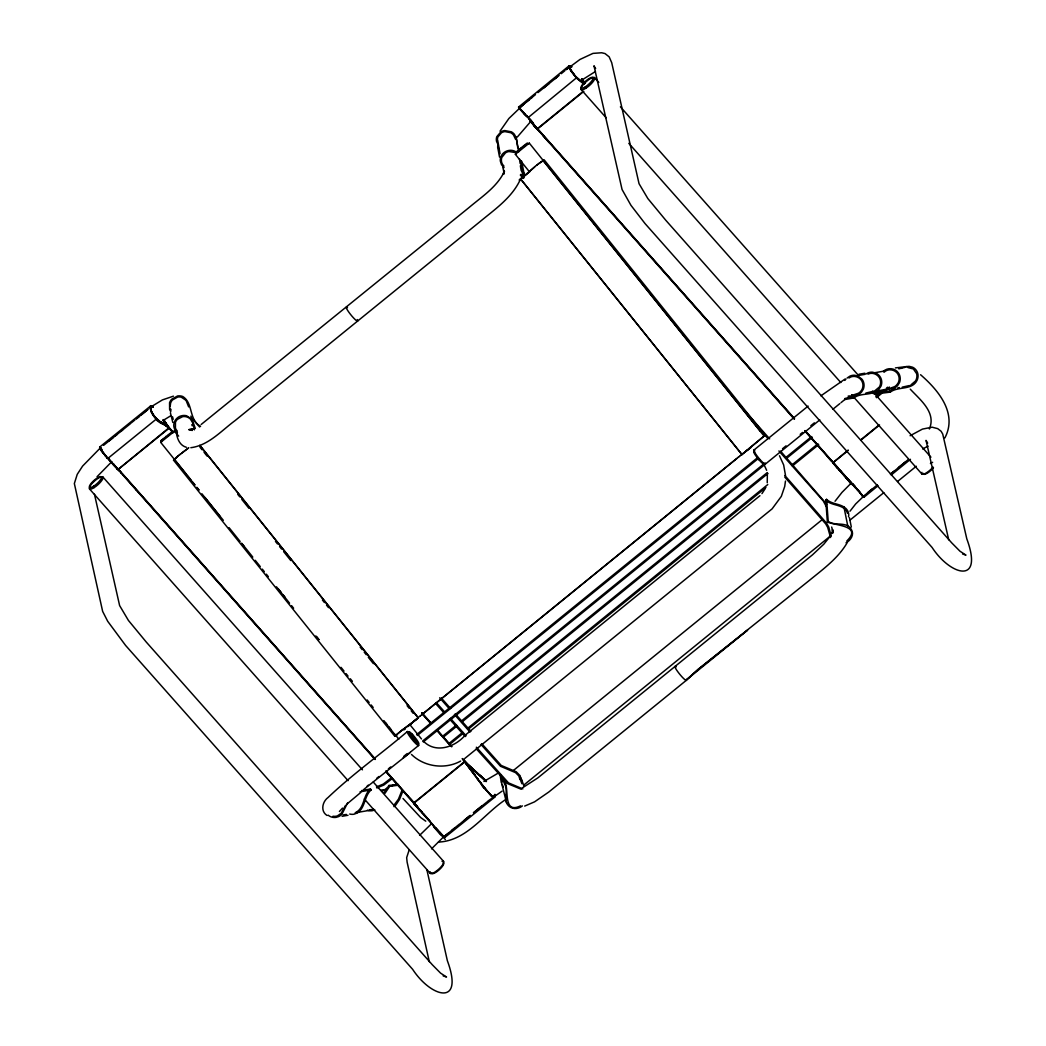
<?xml version="1.0" encoding="UTF-8"?>
<svg xmlns="http://www.w3.org/2000/svg" width="1046" height="1046" viewBox="0 0 1046 1046"><rect width="100%" height="100%" fill="white"/><g stroke="black" fill="none" stroke-linecap="round" stroke-linejoin="round"><path stroke-width="1.5" d="M571.809 66.709A9.676 1.87 51.6 0 0 570.384 65.859C567.821 68.997 575.797 74.841 576.346 77.927L528.099 117.636L527.184 116.302M156.717 418.753L107.895 458.396L109.477 459.809M168.877 428.389L117.923 469.615L168.746 427.984L173.048 432.756M767.241 482.755L767.359 473.354M785.468 481.082L784.722 486.429L781.323 496.366L772.118 508.853L464.699 758.546M152.886 406.58L152.258 406.332A9.767 2.929 53.7 0 0 150.519 406.07L99.658 447.087L100.691 449.296M495.072 794.411L495.085 795.784A8.996 2.89 54.2 0 1 494.327 796.516M186.724 474.701L160.679 442.34L174.59 431.174L178.657 436.13M529.381 171.727L515.338 154.298L529.289 143.106L760.481 431.423M848.214 450.028L832.851 462.803L847.875 450.721M100.991 449.349A8.656 0.758 50 0 0 102.469 451.48L107.869 458.423M929.371 429.004C936.484 412.385 920.179 399.899 910.268 389.164M347.625 802.857L342.003 814.076A10.538 10.368 76.5 0 1 338.629 816.586L336.184 817.344A10.212 10.042 77.6 0 1 330.366 816.56A9.845 9.676 77.4 0 1 328.183 815.161M174.669 431.227L174.081 431.854M529.315 143.171L528.727 143.812M402.919 791.038L399.441 799.615L395.846 804.989A11.245 10.774 -69.3 0 1 393.937 806.636M345.546 805.355L341.205 813.304L337.466 815.854A8.721 8.577 77.5 0 1 336.001 816.233A9.166 9.009 77.2 0 1 332.994 816.22M944.852 437.947C957.809 413.275 938.275 390.158 920.572 374.73M401.899 790.593L398.448 799.144L393.924 805.25M409.195 849.875L406.659 857.642L407.116 862.139L429.291 961.692M540.141 162.601L544.103 159.777L765.084 435.201L764.208 436.234M384.928 793.378L389.674 786.344L398.722 785.167M520.725 178.618C512.605 197.249 494.954 209.252 479.839 221.791L235.193 420.505C221.517 430.56 208.664 445.413 190.843 447.701M383.895 792.933L388.968 785.468L398.029 784.304M109.163 459.456L107.751 457.913L112.445 463.77M831.832 533.46L833.217 530.505L832.198 533.434L832.603 529.564L833.008 532.963L831.701 527.027M569.743 65.741L568.946 66.068L569.56 68.461A9.845 1.922 51.8 0 0 571.194 71.39L576.738 78.332L583.943 84.19M500.027 131.181L508.879 118.499L524.543 103.502M571.378 67.114L570.841 66.787A8.643 1.765 52 0 0 569.795 66.669L569.9 68.356A8.656 1.765 51.8 0 0 571.038 70.723L575.339 76.593M194.844 484.952L174.407 459.469L175.689 458.096M150.166 406.293L150.886 411.287A10.303 3.099 53.7 0 0 153.056 415.079L153.618 415.85M847.103 542.848C837.833 558.682 822.574 569.547 808.65 580.975L698.388 669.165L686.438 679.808L747.615 630.123L698.388 669.165L686.254 680.384L548.81 792.005L534.558 801.851L524.674 806.087M761.959 493.62L765.267 488.534M117.845 469.458L113.033 464.411M117.753 469.602L116.969 468.713M582.857 91.643L537.095 128.893M517.234 137.118L529.943 122.421M396.865 734.789L395.61 735.482L401.259 730.788M835.048 501.256L841.978 492.405L851.104 483.226M832.838 462.62L842.043 473.145M849.98 511.219L855.667 503.95L865.643 494.34M829.753 536.794L823.777 544.221L812.52 554.798L537.827 777.897L522.333 787.926M764.025 436.195L744.726 452.238M339.414 811.474L342.5 808.127M97.043 476.728L111.281 462.175M543.057 160.796L539.396 163.163M844.802 380.417L845.887 379.201M419.603 835.362L431.017 824.222M431.501 848.868L442.615 837.833L459.835 823.79M349.717 814.023A10.238 10.081 79.4 0 0 353.94 814.219L357.131 813.069A10.826 10.682 73.1 0 0 359.759 810.964C365.394 804.936 364.845 795.378 371.16 789.887L370.454 789.024C362.87 795.117 364.753 808.571 355.209 812.729M481.657 784.67L464.516 761.684L413.824 802.857L436.993 829.334M437.79 829.975L442.38 835.27A10.355 0.954 49.9 0 0 443.439 836.316A10.199 0.968 50.2 0 0 444.968 837.362L494.954 796.974L495.307 794.712A9.78 3.099 53.8 0 1 495.373 795.339M863.172 496.392L864.022 497.203L878.052 485.749M889.401 387.046L883.543 391.897M526.883 143.864C531.577 139.053 509.127 157.449 517.26 151.631M748.544 448.891L765.097 435.201M526.687 144.047L523.105 147.081M411.562 723.335L417.262 718.432M412.202 722.864L409.104 725.493M412.778 722.25L417.642 718.118M99.867 448.42L82.595 466.098L77.234 474.361L74.344 483.54L102.652 611.413L107.712 621.311L125.598 645.447L412.66 969.354C431.135 997.596 464.437 1006.932 447.374 960.738L426.912 869.893M171.57 432.508L173.1 430.991L160.862 440.771L164.653 438.156M751.486 446.943L743.327 453.415M410.986 723.937L407.77 726.617M175.597 458.096L177.559 456.487M176.866 457.076L173.544 460.175L394.773 736.201M522.242 177.846L535.186 166.484M347.233 803.799L360.765 792.463M886.42 388.197L887.544 387.229M759.945 495.699L465.156 735.22C455.193 747.014 435.842 753.8 423.643 741.379M846.829 540.965C862.623 525.641 835.636 525.68 827.373 522.032L825.739 500.066L826.575 499.36C831.91 504.59 840.657 503.348 846.018 508.578A10.63 9.649 9.2 0 1 848.123 511.821L848.502 513.037A9.61 8.721 9.1 0 1 848.502 516.776M177.088 456.814L178.317 455.847M382.588 791.051L387.948 787.573M827.373 522.032L828.21 521.326L826.575 499.36M845.73 398.774L841.036 402.632M169.831 433.998L169.151 434.561M882.366 392.865L876.496 397.676M868.141 492.261L871.906 489.136M534.349 167.164L520.712 179.114L741.98 454.592L520.712 179.114M177.938 456.095L188.437 448.067M413.615 741.3L414.399 740.254A7.884 1.151 50.9 0 1 408.973 732.579A7.884 1.151 50.9 0 1 411.941 733.939M880.51 392.956L875.803 396.8M464.594 762.024L413.902 803.197L423.617 814.18M741.81 454.67L743.667 453.206M168.811 434.848L167.752 435.711M178.84 455.35L180.71 453.833M519.47 108.117L518.594 107.045L569.089 65.806M526.413 115.413L519.3 107.921L532.362 97.252M543.332 88.295L559.192 75.338M566.527 69.337L569.795 66.669M866.559 493.686L877.359 484.873M890.538 474.113L905.352 462.018M891.231 474.989L910.465 459.299M555.073 78.685L557.518 76.698M561.205 73.704L564.879 70.71M420.335 715.856L422.885 713.79M423.303 713.437L736.881 458.383M738.162 457.35L740.019 455.899M420.479 715.804L419.054 716.902M421.773 714.745L738.738 456.945M740.293 455.611L741.287 454.866M407.391 731.533C381.228 753.826 352.96 773.765 328.065 797.497C322.338 801.641 320.246 811.291 327.058 815.488M378.94 776.511L376.599 778.42M402.854 758.272L418.714 745.367M115.335 435.855L122.683 429.893M131.247 422.924L134.921 419.943M136.15 418.936L148.048 409.313M526.857 101.606L529.315 99.605M531.786 97.605L535.487 94.598M537.932 92.61L548.954 83.667M109.189 440.837L112.876 437.843M537.356 129.089L583.825 91.342M519.13 180.017L520.555 178.931M741.562 454.579L742.895 453.559L741.98 454.239M808.1 406.096L753.944 450.042M416.674 734.567L757.735 457.56M417.367 735.443L758.428 458.436M403.73 756.389L407.26 753.512M422.61 741.052L763.645 464.058M782.526 448.721L786.056 445.844M800.216 434.338L802.583 432.429M810.846 425.709L814.376 422.846M388.38 768.849L390.733 766.927M423.303 741.928L819.803 419.877M410.32 752.466L363.943 789.312M832.773 409.339L839.86 403.586M442.301 736.541L456.461 725.035M461.181 721.204L767.28 472.583M785.69 457.625L811.644 436.548M442.994 737.417L457.154 725.911M461.874 722.08L767.973 473.459M786.383 458.514L812.35 437.424M448.577 743.798L462.737 732.292M467.457 728.461L767.777 484.546M791.691 465.117L817.972 443.766M449.27 744.674L463.43 733.168M468.15 729.337L765.947 487.462M792.384 465.993L818.665 444.642M860.884 439.738L878.627 425.33M861.603 439.568L879.555 424.99M512.919 770.863L822.587 519.339M464.346 820.129L469.994 815.54M473.38 812.794L481.591 806.126M890.486 474.008L893.872 471.262M898.383 467.601L908.307 459.534M507.153 798.595C484.52 812.664 467.549 840.827 438.509 842.082M523.641 785.206L831.165 535.408M850.11 520.019L883.831 492.64M897.573 481.474L916.296 466.241M566.017 69.794L580.02 59.426L592.977 53.385L601.659 52.758L605.033 53.568L609.177 56.876L611.714 62.695L639.041 183.691L647.84 198.544L665.74 220.222L951.703 542.848L959.993 551.229L965.968 555.125L962.582 554.001M520.398 178.984L523.85 176.225M391.531 777.727L383.254 784.095L376.442 786.919M392.224 778.603L383.804 785.062L376.808 787.978M445.531 835.466L448.067 833.414M451.859 830.354L454.382 828.314M460.698 823.202L470.282 815.462M473.877 812.559L487.083 801.877M103.619 445.321L117.087 434.456M120.735 431.501L130.489 423.63M136.595 418.701L139.04 416.726M141.485 414.752L147.604 409.81M535.055 166.523L536.977 164.98M520.83 178.644L521.692 177.951M199.982 445.465L418.335 717.844L413.222 721.871M418.335 717.844L414.883 720.589M521.353 148.506L520.647 149.055M487.724 801.223L502.067 791.155M882.863 391.008L884.066 390.066M536.912 165.098L537.945 164.235M522.399 805.891C518.646 809.107 512.501 809.696 508.827 806.035C502.328 800.216 508.931 790.684 504.656 784.134L505.532 783.441L503.113 777.636M760.22 459.782L759.291 460.162A7.871 1.151 50.9 0 1 754.349 453.467A7.871 1.151 50.9 0 1 754.754 451.964M520.307 149.317L517.796 151.252M523.706 176.408L525.51 174.93M181.664 453.075L188.764 447.753M412.359 735.769L413.301 735.403M537.762 164.431L538.886 163.49M743.288 453.193L744.87 452.016M405.482 728.474L403.782 729.794L404.867 729.01M847.077 378.064L849.797 376.22A9.741 9.636 83.5 0 1 854.804 375.266L858.125 376.142L862.074 379.332A9.78 9.662 83.2 0 1 863.63 382.418A10.277 10.146 83.2 0 1 863.316 389.19L861.512 392.106A10.865 10.748 80.4 0 1 858.897 394.25L848.28 397.232M884.001 372.284C888.472 367.604 897.089 369.905 898.749 376.115A9.166 9.035 79.9 0 1 898.749 381.424A8.682 8.564 80.7 0 1 897.795 383.516L896.357 385.281A9.898 9.767 76.2 0 1 894.539 386.667L888.865 388.759L875.424 391.322M525.249 175.205L529.891 171.622M883.295 371.422C887.439 367.29 894.892 367.917 898.253 372.716A9.78 9.636 80.3 0 1 899.808 375.802A10.277 10.133 80.1 0 1 899.521 382.575L897.703 385.49A10.891 10.748 76.3 0 1 895.101 387.621L873.305 393.623M367.172 786.043L368.336 785.141M538.598 163.777L539.788 162.797M820.888 395.833L845.063 379.031M745.027 451.833L747.955 449.675M402.226 730.056L394.747 736.175L396.748 734.985M413.471 721.609L403.194 729.376M401.429 730.709L403.207 729.31M746.687 450.565L748.308 449.335M749.524 448.499L751.12 447.296M402.305 730.043L411.889 722.812M581.288 80.424L595.475 71.481M520.359 165.804L521.13 170.328L523.222 174.473L524.124 173.819L521.64 161.149M874.443 394.146L890.277 392.106C898.213 386.039 912.321 390.655 917.185 380.09A10.238 9.728 -63.5 0 0 917.93 374.207A9.806 9.27 -65.7 0 0 916.309 370.349A10.342 9.78 -65.1 0 0 912.609 367.224L909.432 366.401A9.78 9.257 -64.7 0 0 904.555 367.408M844.815 399.533L853.667 397.99C860.296 392.878 869.605 395.519 876.6 391.178A11.375 11.231 75.8 0 0 878.601 389.648L881.007 386.131A10.251 10.107 80.2 0 0 881.53 380.195A9.845 9.702 80.2 0 0 879.751 376.272A10.355 10.212 80.2 0 0 875.816 373.069L872.508 372.193A9.78 9.649 80.4 0 0 867.487 373.147L866.075 373.971M844.92 398.513L854.203 396.212M874.495 393.178L889.571 391.23L894.905 388.511M201.146 424.493L468.843 207.696C481.644 196.831 497.085 187.012 504.473 171.269L503.466 174.198L503.858 170.302L504.12 172.564M846.057 542.796C850.738 540.416 854.543 534.467 851.326 529.459C846.502 520.921 834.826 526.543 828.21 521.326M483.919 781.454L498.079 773.177M161.685 441.817L160.744 442.393M152.834 405.756L162.405 399.912L173.414 396.173M162.745 420.675L170.576 415.89M516.136 153.906L515.39 154.337M174.407 459.665L173.544 460.175M910.125 435.724L922.428 429.108L932.091 427.186L937.7 428.638L941.086 431.253L942.721 434.038L966.805 538.86C983.868 585.054 950.566 575.705 932.091 547.463L645.029 223.556L630.947 205.304L622.069 189.522L593.971 65.767L595.605 68.552L594.69 67.794M848.999 377.985C853.641 374.416 861.054 377.161 862.571 382.731A9.166 9.061 83.6 0 1 862.558 388.053A8.695 8.603 84 0 1 861.603 390.132L860.688 391.361A9.78 9.676 81.6 0 1 858.321 393.283L851.143 395.676M520.594 805.838C503.78 814.063 508.513 791.783 505.532 783.441M872.717 392.668L874.038 391.923M910.87 384.928L915.446 381.019A8.512 7.976 -62.9 0 0 916.178 379.659A9.192 8.63 -63 0 0 916.649 373.697L913.406 368.976L907.863 367.538M922.624 448.969L928.116 446.119M460.619 761.096C445.034 769.725 424.245 766.901 411.496 754.467M855.523 395.48L856.909 394.878M390.655 786.317L393.388 785.206M374.873 809.918L372.441 810.676A10.212 10.068 80.6 0 1 367.394 810.232M867.984 374.154C872.652 371.722 878.849 374.69 880.248 379.672A9.179 9.048 80.2 0 1 879.987 385.713A8.616 8.486 80.8 0 1 879.281 387.072L874.678 390.929L865.853 393.074M193.588 428.69L188.96 429.645L192.307 430.455L191.209 429.775M464.646 761.697L488.221 792.437M464.777 761.58L475.42 775.334M909.497 385.529L902.227 387.151M151.212 406.946L151.892 406.907M160.417 421.76L156.835 418.831M381.149 790.148L383.124 789.795M873.789 372.899L883.962 371.121M898.932 368.506L904.319 367.564M361.589 790.58L370.454 789.024M360.072 791.835L371.16 789.887M343.219 814.926L346.357 814.416M356.32 812.637L373.762 809.578M342.107 816.298L348.017 815.265M858.962 374.246L864.859 373.226M859.067 375.37L864.964 374.337M897.821 387.818L899.298 387.569M99.658 447.087L100.089 447.204A10.12 1.02 50.3 0 1 100.939 447.806M848.136 396.12L849.64 395.911M895.415 367.904L906.751 366.545M898.619 368.65L901.704 368.284M188.96 429.645L193.262 429.278M153.226 406.593A9.898 3.033 53.7 0 0 152.219 406.162L150.938 406.24A9.898 3.033 53.7 0 0 150.663 409.104L150.964 410.032A9.296 3.086 54.1 0 0 156.717 419.015L156.717 418.897M584.335 84.138L575.731 76.502M443.164 975.892L446.537 977.016L440.562 973.12L432.286 964.726L146.309 642.113L128.423 620.435L119.623 605.582L94.454 494.209M186.358 447.283C179.794 445.544 177.049 438.64 176.382 432.469M521.209 789.259L507.755 783.689L476.283 748.818M492.692 796.307L492.326 796.111A9.937 3.138 54 0 1 491.149 795.3L484.233 787.494M522.843 788.919L508.5 782.879L476.348 747.223M162.601 422.989L164.091 423.957M162.967 423.199L161.489 422.336M162.797 423.199L161.725 422.571M163.15 423.303L169.164 427.945A16.475 5.792 54.3 0 0 164.209 424.245M163.961 424.545L161.594 423.172M571.508 66.513L569.861 66.042A9.78 1.961 51.9 0 0 569.782 67.192L570.292 68.552M425.761 821.188L420.636 817.501L402.998 798.477M582.361 82.346L584.099 83.615M582.021 82.085L576.568 77.365M584.453 83.811L577.51 78.594M862.872 496.013L858.988 491.019M100.978 448.682L99.723 447.897A9.78 0.889 50 0 0 99.998 448.76L107.503 458.449L106.64 457.429M825.739 500.066C831.008 505.466 839.768 504.224 845.194 509.31A9.492 8.564 11 0 1 847.064 512.213L847.404 513.285M475.25 771.137L481.591 776.668M476.845 772.563L468.883 765.371M504.067 167.608L501.492 164.706L500.302 160.966A10.29 9.767 -11.9 0 1 500.773 157.109L501.282 155.88A9.767 9.257 -12 0 1 503.806 152.742L504.917 151.945A10.421 9.872 -12 0 1 508.735 150.48L510.095 150.323A9.597 9.1 -12 0 1 514.135 150.951L515.364 151.513A10.63 10.081 -12 0 1 516.502 152.232M479.957 775.178L482.389 777.387M177.441 432.652L176.473 431.776A10.63 10.094 -13.4 0 1 174.381 428.481L174.002 427.226A9.597 9.113 -13.4 0 1 174.015 423.303L174.394 422.035A10.421 9.885 -13.5 0 1 176.539 418.675L177.532 417.746A9.767 9.27 -13.5 0 1 181.18 415.877L182.527 415.589A10.29 9.78 -13.5 0 1 186.593 415.772L192.098 419.354L195.314 428.507M482.337 777.256L483.187 778.106M518.594 107.045L526.282 116.093M472.112 768.444L468.085 764.587M483.147 777.989L484.808 779.597M521.065 174.251L524.216 177.728M442.746 836.068L441.098 834.407M862.44 496.262L863.421 497.112L862.571 496.405M520.307 175.035L523.327 178.395M484.769 779.505L486.416 781.166M485.579 780.277L486.39 781.074M486.155 781.65L468.673 765.96L462.188 758.703M485.985 781.166L462.96 759.592M420.453 810.271L421.917 811.801M156.822 418.792L155.213 417.027M467.287 763.763L468.137 764.691M442.013 834.616L439.412 831.792M519.849 108.993L518.581 107.712L519.444 108.862M417.446 807.198L418.988 808.859M168.746 427.984L160.992 422.349A21.077 7.78 55.5 0 1 156.442 419.145M489.005 793.26L492.235 795.954A9.506 3.046 53.9 0 0 494.313 796.503M466.49 762.926L467.34 763.881M417.498 807.303L415.916 805.564M417.929 807.224L385.961 771.072M519.718 108.862L524.412 113.936M111.935 462.724L113.086 463.953M112.55 463.94L114.21 465.169M113.648 464.568L110.719 461.417M113.936 464.869L108.719 459.351A9.806 2.144 61 0 1 107.751 457.926M113.399 464.842L114.576 466.124M416.19 805.106L416.949 805.93M416.739 806.505L413.575 802.988M465.692 762.076L466.542 763.044M111.255 461.744L109.738 460.358M114.132 464.842L114.498 465.483L113.491 463.979M110.693 461.129L109.399 459.992M114.445 465.182L115.086 466.124M440.314 833.57L441.883 835.283A9.806 0.889 50.1 0 0 444.341 837.284L443.949 836.094M844.331 475.695L846.855 478.44M114.759 465.522L117.95 469.523M848.947 479.918L852.32 483.618M849.679 480.964L833.087 462.724M847.966 479.094L836.29 466.307M851.104 483.082L846.868 478.414M840.984 472.034L844.436 475.747M109.046 459.599L109.791 460.162M114.89 466.451L117.047 468.281M850.529 481.892L851.379 482.834M840.461 471.406L838.774 469.562M850.254 482.101L854.517 486.848M115.426 466.241L118.054 469.157M852.242 483.762L856.556 488.534M465.758 762.181L462.554 758.559M503.911 166L503.126 165.137A8.695 8.237 -12.1 0 1 501.596 162.012L501.413 160.862A9.257 8.773 -12 0 1 501.832 157.41L505.519 152.834A9.296 8.826 -12 0 1 508.918 151.526L514.802 152.441A9.492 8.996 -12.1 0 1 515.809 153.082M855.693 487.331L857.406 489.489M854.49 486.756L855.38 487.789M524.203 113.753L525.249 114.864M835.257 465.679L837.898 468.595L834.25 464.228M855.34 487.698L857.066 489.672M414.412 803.982L412.006 801.223M835.597 465.287L833.008 462.384M436.3 702.651L444.942 712.261M450.434 718.38L466.137 735.861M435.45 703.37L444.092 712.98M449.584 719.099L465.287 736.58M464.96 761.318L463.365 759.527M414.647 803.42L409.94 798.124M527.001 116.904L518.685 107.856L519.326 108.706M857.354 489.188L858.256 490.43M857.027 489.567L857.903 490.6M834.394 464.712L832.694 462.803M116.59 468.347L118.172 469.549M439.921 833.204L438.274 831.295M535.944 126.893L534.454 125.219M858.178 490.103L859.917 492.3M857.851 490.509L864.048 497.19M594.455 77.561L598.783 82.438M620.422 106.849L858.439 375.383M872.508 391.256L930.927 457.167M581.21 89.629L606.092 117.701M628.803 143.328L840.827 382.548M851.64 394.747L921.957 474.073M536.69 127.73L794.45 418.544M805.106 430.56L833.923 463.339M794.529 418.884L536.742 128.043M805.185 430.9L832.341 461.548M535.97 127.69L532.819 124.069M794.149 419.028L537.173 129.05M804.792 430.978L833.544 463.47M539.566 131.809L534.022 125.533M542.769 135.405L549.15 142.622M827.177 456.278L831.178 460.789M441.281 697.97L450.63 708.521M455.311 713.803L470.896 731.376M481.801 743.68L501.243 765.463L516.201 771.739L519.797 775.374L521.013 779.178M439.647 697.813L448.995 708.364M454.461 714.51L470.033 732.095M480.951 744.399L500.511 766.287L515.56 772.641L518.829 775.923L519.901 779.309M170.969 429.592L173.361 432.338M171.766 430.547L172.982 432.429M172.185 431.527L169.805 428.834M422.074 712.888L430.612 722.577M436.993 729.716L451.924 746.609M421.708 713.032L430.22 722.642M436.613 729.86L451.532 746.674M421.786 713.372L430.298 722.995M436.692 730.2L449.479 744.621M121.519 472.988L119.924 471.184M122.317 473.89L375.383 759.396M375.305 759.043L119.074 469.955M118.276 469.053L122.735 474.923M386.039 771.412L409.208 797.562M107.921 458.357L102.56 452.46A9.414 0.889 49.9 0 1 100.664 449.885M120.342 472.23L121.14 473.119M122.735 474.858L136.333 490.26M136.307 490.182L374.991 759.461M385.647 771.49L412.032 801.314M438.313 831.387L421.669 812.481M102.822 476.924L362.439 769.83M373.252 782.029L443.569 861.368M89.511 488.953L348.096 780.669M364.322 798.987L430.324 873.436M832.237 461.168L838.421 468.477M536.363 128.135L531.721 122.879M740.83 406.319L741.614 407.195M743.17 408.96L744.726 410.712M745.51 411.601L769.66 438.849M780.564 451.153L826.706 504.211M754.767 423.708L756.323 425.461M757.879 427.226L759.448 428.978M760.22 429.854L768.012 438.653M778.917 450.957L823.333 501.034L826.301 506.617M436.143 828.118L438.679 831.243M418.361 808.741L421.695 812.572M413.536 803.341L420.047 810.702M118.747 470.373L119.545 471.275L117.95 469.458M833.479 463.352L834.316 464.346M526.805 115.858L527.55 116.943M170.969 429.645L169.374 427.775M423.708 814.023L430.337 821.541M834.708 464.228L836.238 465.967M859.485 492.352L863.303 496.942L859.93 492.901M527.001 116.08L528.125 117.61M532.453 123.755L533.538 124.356M200.571 426.323C188.502 419.799 193.471 403.155 182.802 396.512A10.277 9.859 -41.7 0 0 177.532 395.989L171.636 399.271A10.329 9.924 -42 0 0 169.557 402.775L169.609 409.378A10.63 10.199 -41.8 0 0 170.851 411.706M530.662 120.918L537.239 128.697M533.852 124.762L531.329 122.434M529.786 120.669L532.061 123.31M530.126 121.101L530.897 121.99M784.853 475.512L826.602 523.235L828.759 527.106L831.217 536.153M784.748 477.081L825.699 523.863L827.687 527.432L830.563 537.526M199.734 427.043L191.967 418.23M117.479 468.137L118.316 469.366M851.915 483.958L848.973 480.572M835.009 465.091L846.044 477.97M530.309 120.708L531.865 122.487M852.111 484.416L848.267 479.748M851.679 484.494L849.444 481.879M464.516 761.684L475.198 775.622M169.387 427.827L166.471 424.048A19.377 4.916 53.8 0 1 165.595 422.597L163.673 419.577L165.281 422.885M169.007 427.919L166.209 424.31M169.06 428.245L163.098 419.721M836.761 466.32L838.199 467.98M848.737 481.055L850.202 482.807M848.031 480.232L848.79 481.16M117.152 468.608L116.028 467.274M847.875 479.513L842.54 473.276M839.82 470.112L841.193 471.694M847.574 478.937L848.568 480.31M839.337 470.085L840.696 471.668M845.992 477.865L847.404 479.552M847.325 479.421L848.084 480.349M840.932 471.171L842.265 472.74M845.194 476.375L846.528 477.944M843.586 474.283L844.907 475.825M168.589 426.925L164.222 420.57M104.927 455.468L105.79 456.501M394.904 734.344L398.827 739.156M409.914 724.669L421.512 738.973M852.974 397.114L853.667 397.99M889.571 391.23L890.277 392.106M543.083 160.548L763.998 435.947M199.747 445.4L418.204 717.883M199.969 447.204L202.022 449.754M204.062 452.303L207.121 456.121M237.73 494.313L239.769 496.863M241.809 499.413L248.948 508.33M275.477 541.423L277.517 543.972M279.557 546.522L281.596 549.072M283.636 551.621L290.775 560.525M322.403 599.999L324.443 602.548M326.483 605.085L328.522 607.634M360.151 647.108L362.204 649.658M364.243 652.194L366.283 654.744M368.323 657.293L373.422 663.661M407.09 705.671L409.13 708.22M411.17 710.77L413.209 713.32M187.731 475.943L190.777 479.748M192.804 482.284L194.844 484.821M196.883 487.358L198.91 489.894M205.016 497.504L223.321 520.32M241.613 543.149L252.805 557.1M278.223 588.793L281.269 592.598M283.309 595.135L285.336 597.671M316.86 636.975L318.886 639.511M350.345 678.789L352.384 681.325M383.843 720.602L386.889 724.407M388.916 726.944L390.943 729.48M196.883 487.501L198.897 490.012M201.904 493.777L220 516.358M229.048 527.642L240.109 541.449M242.123 543.959L244.136 546.47M255.224 560.303L260.284 566.605M262.298 569.129L264.324 571.652M266.338 574.176L268.364 576.686M276.445 586.78L289.572 603.163M291.599 605.686L293.612 608.197M315.84 635.929L318.873 639.707M341.009 667.322L344.016 671.087M346.03 673.598L348.043 676.108M367.146 699.944L369.16 702.454M371.173 704.965L373.174 707.475M385.438 722.76L395.65 735.508M388.968 785.468L389.674 786.344M104.312 454.121L102.639 452.003A9.845 0.954 50 0 1 100.756 449.362L100.364 447.963A8.643 0.758 49.8 0 1 101.122 448.368M530.544 121.127L528.818 118.734A6.381 1.791 66.4 0 1 527.969 117.06M537.448 129.599A16.475 1.098 47.8 0 1 533.669 124.997L536.964 129.207M166.432 437.293L165.883 436.417M521.013 149.173L520.529 148.375M477.146 778.669L490.979 795.862A10.421 3.203 53.8 0 0 492.195 796.712M483.906 787.677L491.725 795.954A9.061 2.981 54.4 0 0 493.725 796.437A8.538 2.811 54.4 0 0 494.444 795.692L494.536 794.515M531.446 121.467L533.002 123.52L532.1 123.127M531.25 122.016L531.865 122.84M532.048 122.264L532.845 123.428M574.032 74.449L571.757 71.246A9.414 1.857 51.9 0 1 570.135 68.408M113.138 463.522L113.896 464.463A18.736 2.602 50.7 0 0 114.602 465.392M584.439 82.229L585.145 83.17A18.736 2.877 51.2 0 1 584.492 82.242L582.073 78.908M584.322 82.922L581.576 79.091M112.118 462.11L111.778 461.652M480.493 782.434L481.225 783.454M581.955 79.326L584.283 82.582A18.213 2.733 51.2 0 0 584.622 83.052M498.38 145.08L496.615 141.641A10.277 9.401 6.8 0 1 496.798 136.673L500.903 131.835A10.329 9.453 7.1 0 1 504.721 130.554L511.35 131.809A10.63 9.728 7 0 1 514.423 134.346L516.541 138.843L517.757 147.8M477.564 778.381L478.297 779.414M503.335 786.906L501.204 782.264L500.158 775.008M524.124 173.819L522.189 170.027L521 161.006M100.599 449.819L99.998 447.832A9.676 0.954 50.3 0 1 101.697 449.231A9.78 0.889 50 0 1 102.273 449.885M164.052 420.897L163.451 419.904M927.671 443.164L926.037 440.379L948.722 539.801M444.563 836.081L445.06 837.271M779.479 455.755L783.65 464.947L785.546 475.669M190.856 416.164L191.366 417.236M764.116 464.829L766.64 470.308M444.092 836.447L444.249 836.8A9.048 0.811 50 0 1 444.197 837.114A9.519 0.85 50 0 1 442.785 836.107M501.034 775.426L504.656 784.134M519.927 778.734L521.915 783.729M521.17 778.799L524.098 786.226M520.176 776.328L522.451 782.042M759.278 460.135L759.291 460.162A7.884 1.151 50.9 0 0 763.58 462.881M151.278 410.62L150.585 408.084A9.741 3.02 53.9 0 1 150.925 406.554L152.258 406.332A10.421 3.125 53.6 0 1 153.004 406.816M515.482 139.105L513.521 134.999A9.492 8.643 8.8 0 0 510.788 132.737L504.904 131.6A9.244 8.407 8.8 0 0 501.505 132.724L497.87 136.961A9.231 8.394 8.6 0 0 497.504 140.256M191.876 424.584L192.189 425.8M501.975 784.657L506.591 802.923M172.551 416.792L173.191 419.341M170.42 412.895L172.812 422.453M188.659 406.894L186.031 400.33L181.22 397.153A9.231 8.852 -45.4 0 0 177.65 397.049L172.446 399.99A9.244 8.865 -45.7 0 0 170.603 403.128L170.132 406.685M498.746 149.199L499.334 151.762M502.851 167.308L504.25 173.701M497.831 145.054L498.445 147.904M849.444 517.705L851.326 527.053M515.783 136.542L518.855 151.709M843.939 506.905L847.744 525.837M520.777 162.012L523.222 174.473M502.263 781.99L501.518 777.256M519.47 158.874L520.15 163.477M500.04 153.749L497.765 140.726M497.595 146.793L499.53 157.096M194.399 429.841L192.843 423.055L190.437 419.119A8.695 8.25 -13.4 0 0 187.443 417.171L186.293 416.805A9.257 8.786 -13.4 0 0 182.671 416.635L177.349 419.381A9.296 8.839 -13.4 0 0 175.44 422.375L175.427 428.089A9.492 9.009 -13.3 0 0 177.297 431.03M495.229 795.235L494.666 796.621A9.78 3.099 53.8 0 1 492.679 796.281M686.359 679.534A8.969 1.308 50.9 0 1 679.351 673.768A8.969 1.308 50.9 0 1 676.239 666.851M357.301 319.566A8.969 1.308 50.9 0 1 355.012 319.409A8.969 1.308 50.9 0 1 347.677 310.466A8.969 1.308 50.9 0 1 347.494 307.616M933.49 467.784A7.845 2.197 -41.6 0 1 926.782 473.446A7.845 2.197 -41.6 0 1 923.304 473.367M933.097 467.078A8.969 2.51 -41.6 0 1 924.912 473.655A8.969 2.51 -41.6 0 1 921.931 472.347M930.417 463.522A8.969 2.51 -41.6 0 1 932.627 462.319M163.934 424.493A15.873 5.818 54.6 0 1 168.851 427.932M161.751 423.682A23.535 9.296 57.7 0 1 156.665 420.178M156.416 419.041A8.669 2.877 54.1 0 1 150.833 410.163M445.348 839.533A67.375 0.915 48.6 0 1 435.188 828.092M442.04 834.643A9.27 0.798 49.9 0 0 442.929 835.506A9.074 0.785 49.9 0 0 444.262 836.473A8.59 0.732 49.9 0 0 444.302 836.185M161.594 422.623A21.221 8.041 56.3 0 1 156.874 419.341M161.829 422.898A35.93 13.663 56.3 0 1 160.509 422.1M440.641 834.734A67.728 0.785 48.6 0 1 433.449 826.615M156.612 419.524A9.349 3.046 54 0 1 153.54 415.89M166.34 424.31A19.037 4.459 54.2 0 1 165.438 422.924M494.601 797.222A10.159 3.138 53.5 0 1 492.169 796.647M155.174 417.119A9.44 3.033 53.9 0 1 151.199 410.581M483.906 787.9A73.22 25.222 54.5 0 1 481.591 784.814M150.807 410.137A9.139 2.903 53.9 0 1 153.161 407.352M483.814 787.795A72.645 24.882 54.4 0 1 481.539 784.775M171.152 410.071A9.492 9.113 -45.7 0 1 170.655 408.999M443.007 862.78A7.845 2.197 -41.6 0 1 439.15 869.867A7.845 2.197 -41.6 0 1 431.632 872.874M442.013 861.289A8.969 2.51 -41.6 0 1 438.679 869.213A8.969 2.51 -41.6 0 1 430.233 871.789M411.941 733.952A8.12 1.19 50.9 0 1 414.948 737.365A7.871 1.151 50.9 0 1 418.871 743.798A7.871 1.151 50.9 0 1 414.399 740.254M410.712 733.874A8.799 1.451 51.4 0 1 412.333 735.613M412.385 735.887A8.904 1.308 50.9 0 1 414.177 738.018M414.242 737.992A8.996 1.321 50.9 0 1 417.916 745.34A8.996 1.321 50.9 0 1 408.594 734.75A8.996 1.321 50.9 0 1 410.777 734.057M765.136 462.92A9.009 1.321 50.9 0 1 758.638 457.926A9.009 1.321 50.9 0 1 754.807 450.264M536.35 128.24A15.873 1.308 47.5 0 1 532.924 123.729M530.126 119.126A23.535 2.68 44.7 0 1 533.63 123.755M528.387 117.531A21.077 1.804 46.6 0 1 531.747 121.767M577.497 78.568A9.806 0.68 41.1 0 1 576.15 77.456M528.988 118.682A21.221 2.04 45.9 0 1 532.349 123.036M531.643 122.094A35.93 3.504 45.9 0 1 532.492 123.232M569.782 65.806A10.12 1.935 51.5 0 1 571.626 66.97M534.088 124.984A19.037 1.072 47.8 0 1 532.832 123.572M852.516 483.788A73.22 4.302 47.6 0 1 855.419 486.978M852.477 483.566A72.645 4.106 47.6 0 1 855.105 486.455M533.787 125.324A19.377 0.706 48.1 0 1 532.545 123.912M369.983 809.656A9.166 9.035 80.2 0 0 372.258 809.578A8.708 8.59 80.8 0 0 373.71 809.186M115.661 466.804L114.916 465.862L115.635 466.725M585.407 86.792A7.845 2.197 -41.6 0 0 592.964 77.561A7.845 2.197 -41.6 0 0 582.91 83.928A7.845 2.197 -41.6 0 0 585.407 86.792M585.904 88.204A8.969 2.51 -41.6 0 0 594.546 77.652A8.969 2.51 -41.6 0 0 583.04 84.922A8.969 2.51 -41.6 0 0 585.904 88.204M93.682 486.168A7.845 2.197 -41.6 0 0 101.318 476.911A7.845 2.197 -41.6 0 0 91.277 483.213A7.845 2.197 -41.6 0 0 93.682 486.168M94.166 487.58A8.969 2.51 -41.6 0 0 102.9 477.002A8.969 2.51 -41.6 0 0 91.433 484.206A8.969 2.51 -41.6 0 0 94.166 487.58"/></g></svg>
